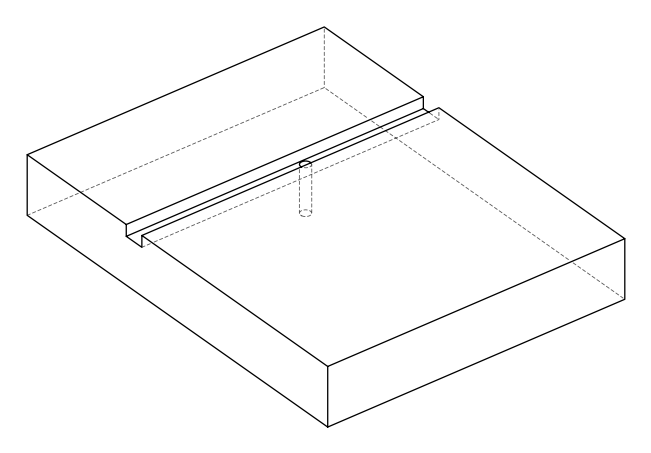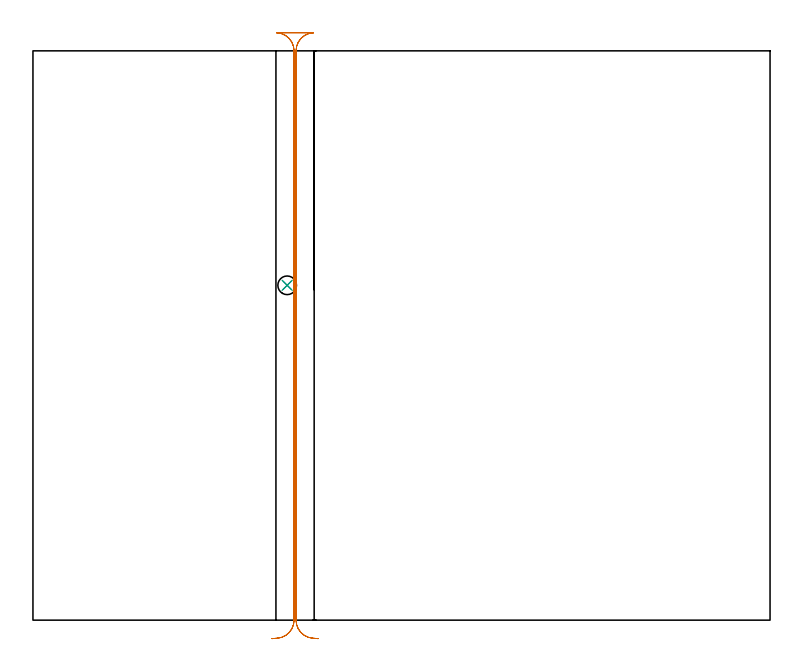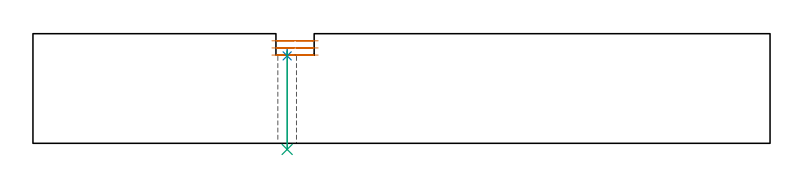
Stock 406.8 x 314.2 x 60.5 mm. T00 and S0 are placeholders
(PLAN: 3 operations, 2 tool changes, 4.6 min)
(1 MILL_RECTANGULAR_SLOT | SLOT_RECTANGULAR | UGT0201_104 | Follow Part, ap 5, ae 75% | 4.33 min | 78232 mm3)
(2 SPOT_DRILL | STEP1HOLE | NXT0321_9005460120000 | 0.03 min | 43 mm3)
(3 DRILL_THROUGH_HOLE_INTO_CENTER | STEP1HOLE | NXT0301_074 | 0.22 min | 4005 mm3)
(TOOL UGT0201_104 | End Mill 20 mm | D20 FL22 Z2)
(TOOL NXT0321_9005460120000 | NC Spot Drill, 142deg, 12mm, Carbide, Uncoated | D12 PA142 FL30 Z2)
(TOOL NXT0301_074 | Carbide Drill 10.3mm [860.1-1030-031A1-MM 2214] | D10.3 PA140 FL55 Z2)
(OP 1 MILL_RECTANGULAR_SLOT)
G17 G21 G94 G90
T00 M6
G54
G17 G0 G90 X157.417 Y-10.202 S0 M3
G43 Z70.5 H0
Z56.567
G94 G1 X154.426 Y-9.97 F250.
G2 X145.2 Y0. R10. F500.
G1 Y314.2
G2 X154.753 Y324.19 R10.
G1 Y324.2
X134.547
Y324.19
G2 X144.1 Y314.2 R10.
G1 Y0.
G2 X134.874 Y-9.97 R10.
G1 X131.883 Y-10.202 F250.
G0 X157.417 Z52.633
G1 X154.426 Y-9.97
G2 X145.2 Y0. R10. F500.
G1 Y314.2
G2 X154.753 Y324.19 R10.
G1 Y324.2
X134.547
Y324.19
G2 X144.1 Y314.2 R10.
G1 Y0.
G2 X134.874 Y-9.97 R10.
G1 X131.883 Y-10.202 F250.
G0 X157.417 Z48.7
G1 X154.426 Y-9.97
G2 X145.2 Y0. R10. F500.
G1 Y314.2
G2 X154.753 Y324.19 R10.
G1 Y324.2
X134.547
Y324.19
G2 X144.1 Y314.2 R10.
G1 Y0.
G2 X134.874 Y-9.97 R10.
G1 X131.883 Y-10.202 F250.
G0 Z70.5
M5
M2
(OP 2 SPOT_DRILL)
G17 G21 G94 G90
T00 M6
G54
G17 G0 G90 X140.3 Y184.8 S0 M3
G43 Z70.5 H0
G94 G81 G98 Z48.252 F250. R51.7
G80
M5
M2
(OP 3 DRILL_THROUGH_HOLE_INTO_CENTER)
G17 G21 G94 G90
T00 M6
G54
G17 G0 G90 X140.3 Y184.8 S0 M3
G43 Z70.5 H1
G94 G73 G98 Z-3.374 F250. Q8.679 R50.7
G80
M5
M2
